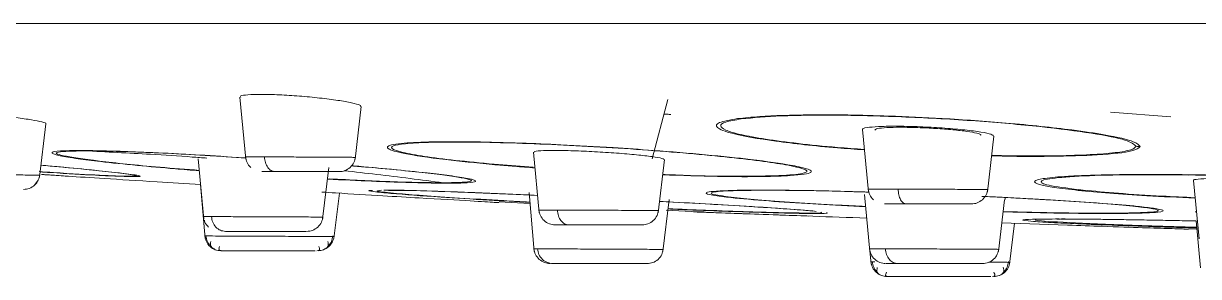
# Model space of a CAD drawing. Extents: x -6207 to -5787, y -4608 to -3937.
# Drawn here: x -6097.78 to -6090.5, y -4093.23 to -4091.66 of the extents above; entities that cross this region are included whole.
import ezdxf

# ---------------------------------------------------------------- set-up
doc = ezdxf.new("R2010")
doc.units = 0
doc.header["$LTSCALE"] = 7
doc.layers.get('0').update_dxf_attribs({"color": 2, "linetype": 'CONTINUOUS'})

msp = doc.modelspace()

# ---------------------------------------------------------------- linework, layer by layer
at = {"color": 8, "linetype": 'Continuous', "lineweight": 15}
for p, q in [((-6083.93456, -4091.66348), (-6105.75692, -4091.66348)), ((-6097.32736, -4092.57462), (-6097.1924, -4092.58928)), ((-6097.31002, -4092.5765), (-6097.17052, -4092.59109)), ((-6094.61866, -4092.55509), (-6094.8595, -4092.53618)), ((-6092.50129, -4093.14093), (-6092.52548, -4093.14081))]:
    msp.add_line(p, q, dxfattribs=at)
at = {"color": 7, "linetype": 'Continuous', "lineweight": 15}
for p, q in [((-6096.43571, -4092.11998), (-6096.39966, -4092.50533)), ((-6093.88093, -4092.5023), (-6093.78452, -4092.13461)), ((-6095.72227, -4092.50533), (-6095.68417, -4092.17894)), ((-6091.04119, -4092.21327), (-6090.66834, -4092.24207)), ((-6097.67753, -4092.61539), (-6097.63809, -4092.28475)), ((-6092.57828, -4092.32134), (-6092.54116, -4092.70675)), ((-6091.80397, -4092.70675), (-6091.7646, -4092.36123)), ((-6096.69409, -4092.50249), (-6096.66046, -4092.87676)), ((-6096.54242, -4092.48829), (-6096.39902, -4092.4978)), ((-6096.48843, -4092.49127), (-6096.39928, -4092.4968)), ((-6094.61609, -4092.46158), (-6094.58125, -4092.83654)), ((-6093.84399, -4092.83654), (-6093.8054, -4092.50769)), ((-6095.92322, -4092.87676), (-6095.88468, -4092.55674)), ((-6097.70791, -4092.66581), (-6097.68502, -4092.63472)), ((-6090.55633, -4092.60313), (-6090.6555, -4092.60141)), ((-6090.52711, -4092.63637), (-6090.49228, -4092.99805)), ((-6096.68091, -4092.66231), (-6096.65169, -4092.99631)), ((-6095.8542, -4092.99631), (-6095.8197, -4092.71533)), ((-6094.64444, -4092.71159), (-6094.61205, -4093.07787)), ((-6093.02668, -4092.69816), (-6093.08348, -4092.69776)), ((-6092.56523, -4092.72348), (-6092.5327, -4093.07787)), ((-6094.82905, -4092.76948), (-6094.63848, -4092.77899)), ((-6093.83572, -4092.76604), (-6093.50897, -4092.78395)), ((-6093.8149, -4093.07787), (-6093.77545, -4092.75405)), ((-6091.73559, -4093.07787), (-6091.6976, -4092.7571)), ((-6091.69529, -4092.75629), (-6091.6918, -4092.74325)), ((-6091.43038, -4092.75703), (-6091.17166, -4092.77377)), ((-6091.41354, -4092.75741), (-6091.16564, -4092.77382)), ((-6093.79484, -4092.82112), (-6093.599, -4092.83089)), ((-6090.5153, -4092.82951), (-6090.51497, -4092.83311)), ((-6091.71447, -4092.89958), (-6091.30727, -4092.91358)), ((-6091.66651, -4093.15629), (-6091.63533, -4092.9023)), ((-6091.50387, -4092.8776), (-6091.40915, -4092.87574)), ((-6090.58504, -4092.93677), (-6090.498, -4092.93866)), ((-6090.51004, -4092.88795), (-6090.48397, -4093.17817)), ((-6092.5327, -4093.07787), (-6092.53269, -4093.07789)), ((-6092.53168, -4093.06993), (-6092.52412, -4093.15629)), ((-6093.91247, -4093.15209), (-6093.89362, -4093.14866))]:
    msp.add_line(p, q, dxfattribs=at)
for centre, radius, start, end in [((-6093.30342, -4091.78128), 0.47467, 264.016578, 266.830029), ((-6090.83475, -4091.8548), 0.57215, 265.194772, 267.759454), ((-6094.87765, -4092.37903), 0.1582, 271.67166, 276.588763), ((-6093.00278, -4092.07427), 0.46942, 265.875161, 268.84498), ((-6097.14164, -4092.1094), 0.48255, 263.96204, 266.568813), ((-6095.47651, -4092.21385), 0.50359, 267.148848, 271.135283), ((-6091.2427, -4092.28365), 0.41428, 270.028556, 274.390999), ((-6093.48844, -4092.63258), 0.15276, 262.276244, 269.638119), ((-6093.40463, -4092.22019), 0.52021, 268.254398, 271.357692), ((-6091.41844, -4092.60171), 0.15578, 265.603312, 271.800961)]:
    msp.add_arc(centre, radius, start, end, dxfattribs=at)
for points, knots in [([(-6095.68943, -4092.17832), (-6095.68814, -4092.17659), (-6095.68418, -4092.17127), (-6095.72328, -4092.15902), (-6095.80022, -4092.14364), (-6095.90916, -4092.12849), (-6096.03476, -4092.11566), (-6096.16314, -4092.10655), (-6096.25302, -4092.10326), (-6096.32966, -4092.10259), (-6096.39119, -4092.10476), (-6096.4339, -4092.11089), (-6096.43151, -4092.11719), (-6096.43063, -4092.1195)], [0, 0, 0, 0, 0.0512954, 0.1580625, 0.2653482, 0.3729161, 0.4803859, 0.5874168, 0.6938539, 0.7269474, 0.8328839, 0.9388188, 1, 1, 1, 1]), ([(-6097.64014, -4092.28451), (-6097.63944, -4092.28428), (-6097.63229, -4092.28191), (-6097.65899, -4092.27371), (-6097.72105, -4092.26106), (-6097.82071, -4092.24678), (-6097.94141, -4092.23307), (-6098.0709, -4092.2213), (-6098.19338, -4092.21307), (-6098.27314, -4092.20991), (-6098.30771, -4092.20973), (-6098.31592, -4092.20969)], [0, 0, 0, 0, 0.014594, 0.1486506, 0.2832456, 0.4183672, 0.5537686, 0.6890754, 0.8239346, 0.9581943, 1, 1, 1, 1]), ([(-6093.80826, -4092.22517), (-6093.79614, -4092.22585), (-6093.77867, -4092.22683), (-6093.76841, -4092.22758), (-6093.76527, -4092.22781)], [0, 0, 0, 0, 0.6935926, 1, 1, 1, 1]), ([(-6093.3529, -4092.25337), (-6093.30947, -4092.2487), (-6093.19543, -4092.23644), (-6092.95502, -4092.22875), (-6092.67162, -4092.22972), (-6092.39467, -4092.23688), (-6092.05801, -4092.25244), (-6091.65556, -4092.2811), (-6091.30912, -4092.31773), (-6091.04265, -4092.35798), (-6090.88421, -4092.39421), (-6090.86536, -4092.41669), (-6090.85712, -4092.42651)], [0, 0, 0, 0, 0.0750294, 0.1970049, 0.2713295, 0.3465135, 0.4396454, 0.5545835, 0.6912446, 0.7789753, 0.9033776, 1, 1, 1, 1]), ([(-6093.32966, -4092.25523), (-6093.25357, -4092.24801), (-6093.10156, -4092.2336), (-6092.73492, -4092.22968), (-6092.31143, -4092.24101), (-6091.87124, -4092.26598), (-6091.46497, -4092.30185), (-6091.14089, -4092.34357), (-6090.92201, -4092.38715), (-6090.89578, -4092.41234), (-6090.88268, -4092.42494)], [0, 0, 0, 0, 0.1252313, 0.2501889, 0.3751042, 0.5000164, 0.6249673, 0.7499841, 0.8750394, 1, 1, 1, 1]), ([(-6091.76639, -4092.36104), (-6091.769, -4092.3574), (-6091.77448, -4092.34976), (-6091.83863, -4092.33641), (-6091.93844, -4092.32318), (-6092.06585, -4092.31182), (-6092.2047, -4092.30373), (-6092.30911, -4092.30082), (-6092.4028, -4092.30016), (-6092.48633, -4092.30191), (-6092.55445, -4092.30877), (-6092.58413, -4092.31566), (-6092.57649, -4092.32049), (-6092.57555, -4092.32108)], [0, 0, 0, 0, 0.0976216, 0.2047281, 0.3120197, 0.4192618, 0.5262354, 0.6328343, 0.6660469, 0.7723277, 0.8785989, 0.9850579, 1, 1, 1, 1]), ([(-6092.50057, -4092.32413), (-6092.49954, -4092.32144), (-6092.49732, -4092.31561), (-6092.44906, -4092.30964), (-6092.38862, -4092.30726), (-6092.31696, -4092.30686), (-6092.23544, -4092.30836), (-6092.12293, -4092.31384), (-6092.01612, -4092.3222), (-6091.92598, -4092.33253), (-6091.86638, -4092.34351), (-6091.83941, -4092.35189), (-6091.84556, -4092.35552), (-6091.84688, -4092.3563)], [0, 0, 0, 0, 0.09062997, 0.19676144, 0.30250346, 0.33555184, 0.44096077, 0.54636244, 0.65198648, 0.75799501, 0.86435796, 0.97087693, 1, 1, 1, 1]), ([(-6094.87303, -4092.53716), (-6094.97356, -4092.52733), (-6095.20176, -4092.50501), (-6095.42827, -4092.47047), (-6095.53592, -4092.43908), (-6095.51895, -4092.41882), (-6095.42859, -4092.40482), (-6095.26936, -4092.39635), (-6095.01043, -4092.39558), (-6094.71846, -4092.40327), (-6094.42628, -4092.41561), (-6094.14801, -4092.43108), (-6093.84077, -4092.45219), (-6093.54287, -4092.47704), (-6093.22643, -4092.50964), (-6093.08962, -4092.53133), (-6093.01224, -4092.5436)], [0, 0, 0, 0, 0.0746146, 0.1693797, 0.2501288, 0.3299982, 0.3749632, 0.4458211, 0.5276977, 0.5943049, 0.6456277, 0.7115585, 0.7624116, 0.8341324, 0.9061827, 1, 1, 1, 1]), ([(-6094.8595, -4092.53618), (-6094.94303, -4092.52815), (-6095.11013, -4092.51209), (-6095.30111, -4092.48693), (-6095.43532, -4092.46263), (-6095.50116, -4092.44052), (-6095.4961, -4092.42191), (-6095.42033, -4092.40803), (-6095.2767, -4092.39975), (-6095.07624, -4092.39741), (-6094.82734, -4092.40129), (-6094.54351, -4092.41143), (-6094.2424, -4092.42667), (-6093.93927, -4092.44621), (-6093.65145, -4092.46897), (-6093.39507, -4092.49361), (-6093.17854, -4092.51883), (-6093.08388, -4092.5346), (-6093.03654, -4092.54248)], [0, 0, 0, 0, 0.0625382, 0.1251022, 0.1876673, 0.2502023, 0.312721, 0.3752027, 0.437696, 0.5001863, 0.5626211, 0.6250862, 0.6875902, 0.7500676, 0.8125308, 0.8749801, 0.9374726, 1, 1, 1, 1]), ([(-6097.4265, -4092.45081), (-6097.42217, -4092.45122), (-6097.41351, -4092.45205), (-6097.40483, -4092.45249), (-6097.40049, -4092.45271)], [0, 0, 0, 0, 0.4999325, 1, 1, 1, 1]), ([(-6096.40109, -4092.49), (-6096.39898, -4092.50204), (-6096.39461, -4092.52701), (-6096.37772, -4092.54598), (-6096.36897, -4092.55581)], [0, 0, 0, 0, 0.4819639, 1, 1, 1, 1]), ([(-6096.28414, -4092.49081), (-6096.28264, -4092.50258), (-6096.27954, -4092.52699), (-6096.26409, -4092.55746), (-6096.24283, -4092.57825), (-6096.2266, -4092.58085), (-6096.21876, -4092.5821)], [0, 0, 0, 0, 0.2411339, 0.4999264, 0.7587824, 1, 1, 1, 1]), ([(-6095.75267, -4092.55581), (-6095.74392, -4092.54598), (-6095.72702, -4092.52701), (-6095.72265, -4092.50204), (-6095.72055, -4092.49)], [0, 0, 0, 0, 0.5180361, 1, 1, 1, 1]), ([(-6093.81075, -4092.50707), (-6093.81016, -4092.50542), (-6093.80859, -4092.50112), (-6093.85753, -4092.49163), (-6093.94632, -4092.48025), (-6094.06702, -4092.46913), (-6094.20352, -4092.4598), (-6094.34083, -4092.45318), (-6094.4354, -4092.4509), (-6094.51512, -4092.45046), (-6094.57714, -4092.45218), (-6094.61692, -4092.45644), (-6094.61198, -4092.46064), (-6094.61052, -4092.46187)], [0, 0, 0, 0, 0.0664056, 0.1733709, 0.2805505, 0.3878382, 0.4950702, 0.6021218, 0.708938, 0.7423557, 0.8489774, 0.9555969, 1, 1, 1, 1]), ([(-6097.66876, -4092.54191), (-6097.63118, -4092.5453), (-6097.50733, -4092.5565), (-6097.3905, -4092.56771), (-6097.33368, -4092.57392), (-6097.32736, -4092.57462)], [0, 0, 0, 0, 0.27912339, 0.9198013, 1, 1, 1, 1]), ([(-6097.66874, -4092.54169), (-6097.58666, -4092.54912), (-6097.43805, -4092.56258), (-6097.34961, -4092.57219), (-6097.31002, -4092.5765)], [0, 0, 0, 0, 0.5523167, 1, 1, 1, 1]), ([(-6096.21876, -4092.5821), (-6096.2405, -4092.5821), (-6096.28415, -4092.5821), (-6096.29524, -4092.5821), (-6096.30081, -4092.5821)], [0, 0, 0, 0, 0.4979218, 1, 1, 1, 1]), ([(-6095.82265, -4092.5821), (-6095.82403, -4092.5821), (-6095.82704, -4092.5821), (-6095.87526, -4092.5821), (-6095.9509, -4092.5821), (-6096.04379, -4092.5821), (-6096.14058, -4092.5821), (-6096.19276, -4092.5821), (-6096.21876, -4092.5821)], [0, 0, 0, 0, 0.1448266, 0.3160878, 0.4873163, 0.6584387, 0.8298191, 1, 1, 1, 1]), ([(-6095.75267, -4092.55581), (-6095.76322, -4092.56367), (-6095.78358, -4092.57885), (-6095.80885, -4092.58103), (-6095.82102, -4092.58208)], [0, 0, 0, 0, 0.51796675, 1, 1, 1, 1]), ([(-6097.70791, -4092.66581), (-6097.69916, -4092.65599), (-6097.68227, -4092.63702), (-6097.6779, -4092.61204), (-6097.67579, -4092.60001)], [0, 0, 0, 0, 0.5180346, 1, 1, 1, 1]), ([(-6097.49904, -4092.61033), (-6097.51929, -4092.60903), (-6097.58952, -4092.6045), (-6097.6482, -4092.60067), (-6097.66004, -4092.5999), (-6097.66608, -4092.59951)], [0, 0, 0, 0, 0.1654704, 0.5741012, 1, 1, 1, 1]), ([(-6097.65571, -4092.60017), (-6097.64874, -4092.60063), (-6097.6308, -4092.60181), (-6097.50556, -4092.6099), (-6097.28056, -4092.6244), (-6096.99381, -4092.6427), (-6096.77129, -4092.65664), (-6096.67973, -4092.66238)], [0, 0, 0, 0, 0.1350514, 0.3472665, 0.5776785, 0.8262104, 1, 1, 1, 1]), ([(-6095.17445, -4092.65103), (-6095.1702, -4092.65157), (-6095.1617, -4092.65264), (-6095.15317, -4092.65336), (-6095.1489, -4092.65372)], [0, 0, 0, 0, 0.5000368, 1, 1, 1, 1]), ([(-6090.68315, -4092.59972), (-6090.62641, -4092.60024), (-6090.54503, -4092.60098), (-6090.43436, -4092.6029), (-6090.32806, -4092.60504), (-6090.19135, -4092.60845), (-6089.95217, -4092.61594), (-6089.7738, -4092.62408), (-6089.64959, -4092.62974)], [0, 0, 0, 0, 0.1738254, 0.2493125, 0.3247746, 0.4821862, 0.6394183, 1, 1, 1, 1]), ([(-6090.60542, -4092.60254), (-6090.57562, -4092.6026), (-6090.41892, -4092.60293), (-6090.08366, -4092.61187), (-6089.80275, -4092.62421), (-6089.66227, -4092.63038)], [0, 0, 0, 0, 0.1050293, 0.5524386, 1, 1, 1, 1]), ([(-6089.6591, -4092.66317), (-6089.66199, -4092.66073), (-6089.66807, -4092.65563), (-6089.73684, -4092.64673), (-6089.84353, -4092.63789), (-6089.97951, -4092.63034), (-6090.12773, -4092.62491), (-6090.2393, -4092.623), (-6090.33959, -4092.62258), (-6090.42909, -4092.62375), (-6090.5018, -4092.62831), (-6090.53346, -4092.63295), (-6090.52535, -4092.63609), (-6090.52447, -4092.63644)], [0, 0, 0, 0, 0.097431, 0.2045231, 0.3116805, 0.4188242, 0.5258815, 0.6328186, 0.6662646, 0.7731124, 0.8799561, 0.9868584, 1, 1, 1, 1]), ([(-6097.70791, -4092.66581), (-6097.71846, -4092.67367), (-6097.73882, -4092.68885), (-6097.76408, -4092.69103), (-6097.77626, -4092.69209)], [0, 0, 0, 0, 0.5179646, 1, 1, 1, 1]), ([(-6095.9275, -4092.70877), (-6095.89925, -4092.71051), (-6095.76502, -4092.71874), (-6095.64473, -4092.72592), (-6095.54975, -4092.73159)], [0, 0, 0, 0, 0.2103958, 1, 1, 1, 1]), ([(-6095.54329, -4092.69731), (-6095.53076, -4092.69685), (-6095.49539, -4092.69556), (-6095.30505, -4092.70056), (-6095.01131, -4092.71046), (-6094.73343, -4092.72277), (-6094.59123, -4092.72906)], [0, 0, 0, 0, 0.1354, 0.3823729, 0.6839388, 1, 1, 1, 1]), ([(-6095.51427, -4092.69793), (-6095.48239, -4092.69782), (-6095.40579, -4092.69755), (-6095.14104, -4092.7058), (-6094.85104, -4092.71691), (-6094.65014, -4092.72618), (-6094.59125, -4092.7289)], [0, 0, 0, 0, 0.2279333, 0.5475668, 0.8673733, 1, 1, 1, 1]), ([(-6093.06641, -4092.69764), (-6093.02007, -4092.69785), (-6092.87557, -4092.69851), (-6092.67442, -4092.70458), (-6092.53777, -4092.7087)], [0, 0, 0, 0, 0.3206873, 1, 1, 1, 1]), ([(-6093.05485, -4092.6979), (-6093.05447, -4092.6979), (-6092.96293, -4092.6979), (-6092.77921, -4092.70133), (-6092.58813, -4092.7075), (-6092.53766, -4092.70913)], [0, 0, 0, 0, 0.0030421, 0.7366828, 1, 1, 1, 1]), ([(-6092.54275, -4092.69001), (-6092.54064, -4092.70205), (-6092.53627, -4092.72702), (-6092.51938, -4092.74599), (-6092.51063, -4092.75581)], [0, 0, 0, 0, 0.4819711, 1, 1, 1, 1]), ([(-6092.35757, -4092.6908), (-6092.35643, -4092.70258), (-6092.35406, -4092.72699), (-6092.3423, -4092.75747), (-6092.3261, -4092.77824), (-6092.31374, -4092.78083), (-6092.30777, -4092.78209)], [0, 0, 0, 0, 0.24127761, 0.50007287, 0.75878626, 1, 1, 1, 1]), ([(-6091.83425, -4092.75581), (-6091.8255, -4092.74599), (-6091.80861, -4092.72702), (-6091.80424, -4092.70205), (-6091.80214, -4092.69001)], [0, 0, 0, 0, 0.5180289, 1, 1, 1, 1]), ([(-6095.54975, -4092.73159), (-6095.47237, -4092.73621), (-6095.2546, -4092.7492), (-6095.00326, -4092.76396), (-6094.85466, -4092.77262), (-6094.83857, -4092.77354), (-6094.83247, -4092.77389)], [0, 0, 0, 0, 0.1905424, 0.5361958, 0.8243256, 1, 1, 1, 1]), ([(-6093.83575, -4092.7663), (-6093.80692, -4092.76779), (-6093.68333, -4092.77417), (-6093.57357, -4092.78049), (-6093.48941, -4092.78533)], [0, 0, 0, 0, 0.2332497, 1, 1, 1, 1]), ([(-6093.50897, -4092.78395), (-6093.41909, -4092.7893), (-6093.23927, -4092.8), (-6093.03954, -4092.8136), (-6092.9188, -4092.82272), (-6092.89262, -4092.82601), (-6092.88754, -4092.82665)], [0, 0, 0, 0, 0.3084718, 0.6171009, 0.925767, 1, 1, 1, 1]), ([(-6093.48941, -4092.78533), (-6093.38629, -4092.79148), (-6093.14907, -4092.80563), (-6092.9319, -4092.82065), (-6092.87879, -4092.82664), (-6092.86437, -4092.82827)], [0, 0, 0, 0, 0.3589915, 0.8258911, 1, 1, 1, 1]), ([(-6092.44075, -4092.78209), (-6092.44126, -4092.78209), (-6092.44227, -4092.78209), (-6092.39295, -4092.78209), (-6092.33609, -4092.78209), (-6092.30777, -4092.78209)], [0, 0, 0, 0, 0.3338493, 0.6682174, 1, 1, 1, 1]), ([(-6092.30777, -4092.78209), (-6092.27529, -4092.78209), (-6092.21005, -4092.78209), (-6092.10063, -4092.78209), (-6092.00428, -4092.78209), (-6091.93052, -4092.78209), (-6091.91331, -4092.78209), (-6091.90478, -4092.78209)], [0, 0, 0, 0, 0.1994577, 0.4006959, 0.6015996, 0.8026154, 1, 1, 1, 1]), ([(-6091.83425, -4092.75581), (-6091.8448, -4092.76368), (-6091.86517, -4092.77885), (-6091.89043, -4092.78104), (-6091.9026, -4092.78209)], [0, 0, 0, 0, 0.5179615, 1, 1, 1, 1]), ([(-6091.83921, -4092.73555), (-6091.83759, -4092.73561), (-6091.69141, -4092.74134), (-6091.56017, -4092.74923), (-6091.43038, -4092.75703)], [0, 0, 0, 0, 0.0110831, 1, 1, 1, 1]), ([(-6091.81994, -4092.73636), (-6091.7787, -4092.73817), (-6091.68385, -4092.74234), (-6091.56294, -4092.74893), (-6091.46955, -4092.75413), (-6091.42605, -4092.75668), (-6091.41354, -4092.75741)], [0, 0, 0, 0, 0.28470271, 0.65474899, 0.90071868, 1, 1, 1, 1]), ([(-6096.52603, -4092.9521), (-6096.53636, -4092.95085), (-6096.55778, -4092.94826), (-6096.58583, -4092.92746), (-6096.6062, -4092.89699), (-6096.6103, -4092.87259), (-6096.61227, -4092.86081)], [0, 0, 0, 0, 0.241218, 0.5000585, 0.7588655, 1, 1, 1, 1]), ([(-6095.9534, -4092.92581), (-6095.94465, -4092.91598), (-6095.92776, -4092.89701), (-6095.92339, -4092.87204), (-6095.92129, -4092.86)], [0, 0, 0, 0, 0.5180317, 1, 1, 1, 1]), ([(-6094.58277, -4092.82), (-6094.58057, -4092.83184), (-6094.57601, -4092.8564), (-6094.55252, -4092.88716), (-6094.52, -4092.90821), (-6094.49511, -4092.91083), (-6094.48311, -4092.9121)], [0, 0, 0, 0, 0.2408314, 0.4995616, 0.7585959, 1, 1, 1, 1]), ([(-6094.46849, -4092.82081), (-6094.46691, -4092.83258), (-6094.46364, -4092.85699), (-6094.44738, -4092.88745), (-6094.42498, -4092.90825), (-6094.40787, -4092.91085), (-6094.39962, -4092.9121)], [0, 0, 0, 0, 0.241134, 0.4999475, 0.7587757, 1, 1, 1, 1]), ([(-6093.87424, -4092.8858), (-6093.86549, -4092.87597), (-6093.8486, -4092.85701), (-6093.84423, -4092.83203), (-6093.84212, -4092.82)], [0, 0, 0, 0, 0.5180317, 1, 1, 1, 1]), ([(-6093.62567, -4092.83127), (-6093.62023, -4092.8315), (-6093.60934, -4092.83197), (-6093.59844, -4092.83195), (-6093.59298, -4092.83194)], [0, 0, 0, 0, 0.4999305, 1, 1, 1, 1]), ([(-6093.59907, -4092.83228), (-6093.60313, -4092.83212), (-6093.61541, -4092.83166), (-6093.4358, -4092.83829), (-6093.168, -4092.84803), (-6092.89005, -4092.85812), (-6092.66608, -4092.86612), (-6092.55176, -4092.87021)], [0, 0, 0, 0, 0.1510952, 0.4573788, 0.6281976, 0.810223, 1, 1, 1, 1]), ([(-6092.9116, -4092.85731), (-6093.00837, -4092.85381), (-6093.24404, -4092.8453), (-6093.49343, -4092.83617), (-6093.56901, -4092.83339), (-6093.60203, -4092.83218)], [0, 0, 0, 0, 0.28172602, 0.68613267, 1, 1, 1, 1]), ([(-6093.56031, -4092.83084), (-6093.56576, -4092.83113), (-6093.57664, -4092.83172), (-6093.58754, -4092.83187), (-6093.59298, -4092.83194)], [0, 0, 0, 0, 0.4998907, 1, 1, 1, 1]), ([(-6091.38199, -4092.8755), (-6091.37185, -4092.87577), (-6091.35156, -4092.8763), (-6091.33131, -4092.87478), (-6091.32119, -4092.87402)], [0, 0, 0, 0, 0.4999906, 1, 1, 1, 1]), ([(-6096.65589, -4092.88287), (-6096.655, -4092.8869), (-6096.65133, -4092.90361), (-6096.63911, -4092.91623), (-6096.62984, -4092.92581)], [0, 0, 0, 0, 0.241046, 1, 1, 1, 1]), ([(-6095.9534, -4092.92581), (-6095.96395, -4092.93367), (-6095.98432, -4092.94885), (-6096.00958, -4092.95103), (-6096.02176, -4092.95208)], [0, 0, 0, 0, 0.5179646, 1, 1, 1, 1]), ([(-6094.39962, -4092.9121), (-6094.42134, -4092.9121), (-6094.46497, -4092.9121), (-6094.48913, -4092.9121), (-6094.48266, -4092.9121), (-6094.48247, -4092.9121)], [0, 0, 0, 0, 0.4902252, 0.9848162, 1, 1, 1, 1]), ([(-6093.94241, -4092.9121), (-6093.94565, -4092.9121), (-6093.95224, -4092.9121), (-6094.01244, -4092.9121), (-6094.1008, -4092.9121), (-6094.20648, -4092.9121), (-6094.31467, -4092.9121), (-6094.37138, -4092.9121), (-6094.39962, -4092.9121)], [0, 0, 0, 0, 0.1626267, 0.3303437, 0.4980293, 0.6656093, 0.8334491, 1, 1, 1, 1]), ([(-6093.87424, -4092.8858), (-6093.88479, -4092.89367), (-6093.90515, -4092.90887), (-6093.93042, -4092.91105), (-6093.94259, -4092.9121)], [0, 0, 0, 0, 0.5180449, 1, 1, 1, 1]), ([(-6091.38199, -4092.8755), (-6091.35068, -4092.87557), (-6091.28762, -4092.8757), (-6091.17734, -4092.87666), (-6091.06222, -4092.87803), (-6090.94408, -4092.87974), (-6090.81775, -4092.88183), (-6090.68396, -4092.88436), (-6090.57883, -4092.88641), (-6090.51686, -4092.8878), (-6090.50287, -4092.88811)], [0, 0, 0, 0, 0.1542427, 0.3105986, 0.4404108, 0.5704896, 0.7023686, 0.832669, 0.9622158, 1, 1, 1, 1]), ([(-6091.30727, -4092.91358), (-6091.234, -4092.91608), (-6091.05753, -4092.9221), (-6090.83561, -4092.92957), (-6090.66877, -4092.93513), (-6090.56524, -4092.93854), (-6090.57903, -4092.93809), (-6090.58506, -4092.93789)], [0, 0, 0, 0, 0.16759, 0.403636, 0.6241407, 0.8356381, 1, 1, 1, 1]), ([(-6090.59006, -4092.93716), (-6090.58462, -4092.93754), (-6090.57376, -4092.93832), (-6090.56287, -4092.93864), (-6090.55743, -4092.9388)], [0, 0, 0, 0, 0.5000939, 1, 1, 1, 1]), ([(-6095.85273, -4092.98429), (-6095.85649, -4092.98429), (-6095.86468, -4092.98429), (-6095.92391, -4092.98414), (-6095.99727, -4092.9838), (-6096.07022, -4092.98343), (-6096.15706, -4092.98299), (-6096.25275, -4092.98255), (-6096.34833, -4092.98211), (-6096.43494, -4092.98167), (-6096.50783, -4092.9813), (-6096.58135, -4092.98096), (-6096.64098, -4092.98077), (-6096.64924, -4092.9808), (-6096.65305, -4092.98081)], [0, 0, 0, 0, 0.0989106, 0.2149863, 0.2797654, 0.3488619, 0.4222702, 0.4999831, 0.5773881, 0.6505587, 0.7194984, 0.7842114, 0.9004641, 1, 1, 1, 1]), ([(-6096.65301, -4092.98081), (-6096.65073, -4092.99258), (-6096.646, -4093.01699), (-6096.62248, -4093.04745), (-6096.59009, -4093.06825), (-6096.56536, -4093.07085), (-6096.55343, -4093.0721)], [0, 0, 0, 0, 0.241142, 0.4999425, 0.7587831, 1, 1, 1, 1]), ([(-6096.64618, -4092.98), (-6096.64393, -4092.99189), (-6096.64048, -4093.01014), (-6096.62758, -4093.03182), (-6096.61865, -4093.04111), (-6096.61414, -4093.0458)], [0, 0, 0, 0, 0.480827, 0.738086, 1, 1, 1, 1]), ([(-6096.61595, -4093.01595), (-6096.61785, -4093.02683), (-6096.62154, -4093.04796), (-6096.59914, -4093.05996), (-6096.58827, -4093.06578)], [0, 0, 0, 0, 0.5146569, 1, 1, 1, 1]), ([(-6096.52603, -4092.9521), (-6096.50494, -4092.9521), (-6096.46257, -4092.9521), (-6096.36354, -4092.9521), (-6096.2559, -4092.9521), (-6096.15263, -4092.9521), (-6096.07238, -4092.9521), (-6096.02526, -4092.9521), (-6096.02549, -4092.9521), (-6096.02559, -4092.9521)], [0, 0, 0, 0, 0.14877539, 0.29886817, 0.44871072, 0.59864162, 0.74860835, 0.89852719, 1, 1, 1, 1]), ([(-6095.95198, -4093.0721), (-6095.94037, -4093.07092), (-6095.9163, -4093.06846), (-6095.88449, -4093.0487), (-6095.8608, -4093.01952), (-6095.85538, -4092.99577), (-6095.85276, -4092.98427)], [0, 0, 0, 0, 0.2403779, 0.4982927, 0.7570939, 1, 1, 1, 1]), ([(-6095.91706, -4093.06578), (-6095.90643, -4093.05982), (-6095.88455, -4093.04753), (-6095.88927, -4093.02588), (-6095.8917, -4093.01474)], [0, 0, 0, 0, 0.4853802, 1, 1, 1, 1]), ([(-6095.8916, -4093.0458), (-6095.88714, -4093.04111), (-6095.87829, -4093.03182), (-6095.86557, -4093.01014), (-6095.86226, -4092.99189), (-6095.8601, -4092.98)], [0, 0, 0, 0, 0.2619535, 0.5192164, 1, 1, 1, 1]), ([(-6096.54745, -4093.0721), (-6096.5545, -4093.07099), (-6096.5693, -4093.06867), (-6096.56473, -4093.05366), (-6096.56234, -4093.0458)], [0, 0, 0, 0, 0.47636815, 1, 1, 1, 1]), ([(-6096.55343, -4093.0721), (-6096.54893, -4093.0721), (-6096.53991, -4093.0721), (-6096.47078, -4093.0721), (-6096.37118, -4093.0721), (-6096.253, -4093.0721), (-6096.13405, -4093.0721), (-6096.03651, -4093.0721), (-6095.97857, -4093.0721), (-6095.97065, -4093.0721), (-6095.96909, -4093.0721)], [0, 0, 0, 0, 0.1370087, 0.2752998, 0.4133512, 0.5514858, 0.6896484, 0.827764, 0.9661313, 1, 1, 1, 1]), ([(-6095.94693, -4093.0458), (-6095.94385, -4093.05366), (-6095.93797, -4093.06867), (-6095.95195, -4093.07099), (-6095.95861, -4093.0721)], [0, 0, 0, 0, 0.52373168, 1, 1, 1, 1]), ([(-6094.61362, -4093.05999), (-6094.61151, -4093.07203), (-6094.60715, -4093.09702), (-6094.59025, -4093.11599), (-6094.5815, -4093.12582)], [0, 0, 0, 0, 0.4821299, 1, 1, 1, 1]), ([(-6094.59178, -4093.0608), (-6094.58962, -4093.07258), (-6094.58515, -4093.097), (-6094.56291, -4093.12747), (-6094.53227, -4093.14824), (-6094.50889, -4093.15084), (-6094.4976, -4093.15209)], [0, 0, 0, 0, 0.2412769, 0.500063, 0.7587945, 1, 1, 1, 1]), ([(-6093.81392, -4093.06416), (-6093.81592, -4093.07463), (-6093.82037, -4093.09788), (-6093.84343, -4093.12749), (-6093.87619, -4093.14847), (-6093.90122, -4093.15091), (-6093.91328, -4093.15209)], [0, 0, 0, 0, 0.2184602, 0.4851429, 0.7518212, 1, 1, 1, 1]), ([(-6092.53431, -4093.05999), (-6092.53211, -4093.07183), (-6092.52755, -4093.09639), (-6092.50406, -4093.12715), (-6092.47155, -4093.1482), (-6092.44666, -4093.15083), (-6092.43465, -4093.15209)], [0, 0, 0, 0, 0.2408385, 0.4995719, 0.7586024, 1, 1, 1, 1]), ([(-6092.43592, -4093.0608), (-6092.4342, -4093.07258), (-6092.43063, -4093.097), (-6092.41289, -4093.12747), (-6092.38845, -4093.14824), (-6092.3698, -4093.15084), (-6092.3608, -4093.15209)], [0, 0, 0, 0, 0.2412721, 0.5000676, 0.7587888, 1, 1, 1, 1]), ([(-6091.83322, -4093.15209), (-6091.82122, -4093.15083), (-6091.79633, -4093.1482), (-6091.76381, -4093.12715), (-6091.74033, -4093.09639), (-6091.73577, -4093.07183), (-6091.73357, -4093.05999)], [0, 0, 0, 0, 0.2413973, 0.5004318, 0.7591618, 1, 1, 1, 1]), ([(-6094.58164, -4093.12563), (-6094.57126, -4093.13345), (-6094.55113, -4093.1486), (-6094.52608, -4093.15095), (-6094.51396, -4093.15209)], [0, 0, 0, 0, 0.5160101, 1, 1, 1, 1]), ([(-6094.49761, -4093.15209), (-6094.48065, -4093.15209), (-6094.44659, -4093.15209), (-6094.34863, -4093.15209), (-6094.23264, -4093.15209), (-6094.11324, -4093.15209), (-6094.00818, -4093.15209), (-6093.93856, -4093.15209), (-6093.90748, -4093.15209), (-6093.91437, -4093.15209), (-6093.91517, -4093.15209)], [0, 0, 0, 0, 0.1391982, 0.2796973, 0.4199568, 0.5602991, 0.7006677, 0.8409927, 0.981571, 1, 1, 1, 1]), ([(-6092.52544, -4093.14081), (-6092.52316, -4093.15259), (-6092.51843, -4093.17699), (-6092.49491, -4093.20746), (-6092.46252, -4093.22826), (-6092.43779, -4093.23085), (-6092.42586, -4093.2321)], [0, 0, 0, 0, 0.241142, 0.4999454, 0.7587804, 1, 1, 1, 1]), ([(-6092.51809, -4093.14), (-6092.51584, -4093.15189), (-6092.51238, -4093.17014), (-6092.49947, -4093.19182), (-6092.49053, -4093.20112), (-6092.48602, -4093.20581)], [0, 0, 0, 0, 0.4808244, 0.7380795, 1, 1, 1, 1]), ([(-6092.3608, -4093.15209), (-6092.38397, -4093.15209), (-6092.42699, -4093.15209), (-6092.43019, -4093.15209), (-6092.43166, -4093.15209)], [0, 0, 0, 0, 0.5386254, 1, 1, 1, 1]), ([(-6091.83624, -4093.15209), (-6091.83533, -4093.15209), (-6091.82845, -4093.15209), (-6091.86051, -4093.15209), (-6091.93071, -4093.15209), (-6092.03648, -4093.15209), (-6092.15531, -4093.15209), (-6092.27336, -4093.15209), (-6092.33173, -4093.15209), (-6092.3608, -4093.15209)], [0, 0, 0, 0, 0.02492593, 0.18760562, 0.35032691, 0.51303475, 0.67563136, 0.83848869, 1, 1, 1, 1]), ([(-6091.76429, -4093.2321), (-6091.75268, -4093.23092), (-6091.72862, -4093.22846), (-6091.69681, -4093.2087), (-6091.67312, -4093.17952), (-6091.6677, -4093.15577), (-6091.66507, -4093.14427)], [0, 0, 0, 0, 0.2403762, 0.4982902, 0.757092, 1, 1, 1, 1]), ([(-6091.70449, -4093.20581), (-6091.70003, -4093.20112), (-6091.69119, -4093.19182), (-6091.67847, -4093.17015), (-6091.67515, -4093.15189), (-6091.673, -4093.14)], [0, 0, 0, 0, 0.2619489, 0.5192166, 1, 1, 1, 1]), ([(-6092.48628, -4093.17596), (-6092.48881, -4093.18684), (-6092.49373, -4093.208), (-6092.4715, -4093.21997), (-6092.4607, -4093.22579)], [0, 0, 0, 0, 0.5139884, 1, 1, 1, 1]), ([(-6092.41937, -4093.23208), (-6092.42595, -4093.23099), (-6092.43971, -4093.22872), (-6092.43332, -4093.21367), (-6092.42998, -4093.20581)], [0, 0, 0, 0, 0.4778092, 1, 1, 1, 1]), ([(-6092.42586, -4093.2321), (-6092.42092, -4093.2321), (-6092.411, -4093.2321), (-6092.33496, -4093.2321), (-6092.22539, -4093.2321), (-6092.09538, -4093.2321), (-6091.96453, -4093.2321), (-6091.85724, -4093.2321), (-6091.79352, -4093.2321), (-6091.78481, -4093.2321), (-6091.7831, -4093.2321)], [0, 0, 0, 0, 0.1369817, 0.2752805, 0.4133422, 0.5514845, 0.6896539, 0.8277732, 0.9661457, 1, 1, 1, 1]), ([(-6091.76435, -4093.20581), (-6091.76027, -4093.21367), (-6091.75246, -4093.22872), (-6091.76535, -4093.23099), (-6091.77151, -4093.23208)], [0, 0, 0, 0, 0.5222586, 1, 1, 1, 1]), ([(-6091.72937, -4093.22579), (-6091.71885, -4093.21983), (-6091.69721, -4093.20757), (-6091.70323, -4093.18589), (-6091.70633, -4093.17474)], [0, 0, 0, 0, 0.4860669, 1, 1, 1, 1])]:
    msp.add_open_spline(points, degree=3, knots=knots, dxfattribs=at)
at = {"color": 8, "linetype": 'Continuous', "lineweight": 15}
for points, knots in [([(-6092.56619, -4092.44685), (-6092.62227, -4092.44282), (-6092.82924, -4092.42795), (-6093.1369, -4092.39348), (-6093.3916, -4092.3489), (-6093.49194, -4092.30912), (-6093.48361, -4092.27662), (-6093.39689, -4092.26119), (-6093.3529, -4092.25337)], [0, 0, 0, 0, 0.0783733, 0.2892419, 0.5055103, 0.6814057, 0.838377, 1, 1, 1, 1]), ([(-6092.56643, -4092.44434), (-6092.62277, -4092.44026), (-6092.77099, -4092.42953), (-6092.98183, -4092.40769), (-6093.1866, -4092.3808), (-6093.34028, -4092.35239), (-6093.43601, -4092.32413), (-6093.46631, -4092.29751), (-6093.43847, -4092.27345), (-6093.36593, -4092.2613), (-6093.32966, -4092.25523)], [0, 0, 0, 0, 0.0805663, 0.2119487, 0.3433906, 0.4748355, 0.6062228, 0.7375315, 0.8687715, 1, 1, 1, 1]), ([(-6090.85712, -4092.42651), (-6090.86817, -4092.43603), (-6090.89339, -4092.45776), (-6091.09093, -4092.47912), (-6091.39711, -4092.4883), (-6091.63936, -4092.48828), (-6091.77234, -4092.48453), (-6091.77863, -4092.48435)], [0, 0, 0, 0, 0.222566, 0.508127, 0.7522512, 0.9882786, 1, 1, 1, 1]), ([(-6090.88268, -4092.42494), (-6090.88932, -4092.43252), (-6090.90262, -4092.4477), (-6091.00437, -4092.46507), (-6091.15849, -4092.47769), (-6091.36569, -4092.48434), (-6091.57686, -4092.4857), (-6091.72363, -4092.48251), (-6091.77828, -4092.48132)], [0, 0, 0, 0, 0.1788188, 0.3576556, 0.536498, 0.7152227, 0.8939613, 1, 1, 1, 1]), ([(-6096.68746, -4092.57624), (-6096.73759, -4092.57235), (-6096.87513, -4092.56169), (-6097.08769, -4092.54233), (-6097.29187, -4092.52099), (-6097.45269, -4092.50069), (-6097.57924, -4092.47989), (-6097.61687, -4092.46322), (-6097.56278, -4092.45265), (-6097.47177, -4092.45142), (-6097.4265, -4092.45081)], [0, 0, 0, 0, 0.067108, 0.1841156, 0.3181493, 0.4249751, 0.5484477, 0.7335902, 0.8674951, 1, 1, 1, 1]), ([(-6096.68543, -4092.57395), (-6096.76914, -4092.56754), (-6097.01504, -4092.5487), (-6097.33135, -4092.51535), (-6097.56098, -4092.48156), (-6097.60005, -4092.45766), (-6097.467, -4092.45436), (-6097.40049, -4092.45271)], [0, 0, 0, 0, 0.1143024, 0.33574089, 0.55719577, 0.77863732, 1, 1, 1, 1]), ([(-6097.4265, -4092.45081), (-6097.35629, -4092.45163), (-6097.23872, -4092.45302), (-6096.99779, -4092.46252), (-6096.76138, -4092.47367), (-6096.57659, -4092.48558), (-6096.48843, -4092.49127)], [0, 0, 0, 0, 0.3139339, 0.5256964, 0.7737055, 1, 1, 1, 1]), ([(-6097.40049, -4092.45271), (-6097.29863, -4092.45452), (-6097.09486, -4092.45814), (-6096.76105, -4092.47359), (-6096.56814, -4092.48656), (-6096.54242, -4092.48829)], [0, 0, 0, 0, 0.4641763, 0.9285683, 1, 1, 1, 1]), ([(-6097.40049, -4092.45271), (-6097.26333, -4092.45947), (-6097.0401, -4092.47047), (-6096.78691, -4092.48718), (-6096.67062, -4092.4959), (-6096.6402, -4092.49818)], [0, 0, 0, 0, 0.5406012, 0.8798449, 1, 1, 1, 1]), ([(-6096.28416, -4092.49081), (-6096.30868, -4092.49081), (-6096.36182, -4092.49081), (-6096.39708, -4092.49098), (-6096.3994, -4092.49121), (-6096.40016, -4092.49129)], [0, 0, 0, 0, 0.3666688, 0.7944134, 1, 1, 1, 1]), ([(-6095.72168, -4092.49379), (-6095.72143, -4092.49378), (-6095.71906, -4092.49371), (-6095.72938, -4092.49339), (-6095.75565, -4092.49301), (-6095.80499, -4092.49251), (-6095.87288, -4092.49208), (-6095.96479, -4092.4916), (-6096.07134, -4092.49124), (-6096.18915, -4092.49088), (-6096.25232, -4092.49084), (-6096.28416, -4092.49081)], [0, 0, 0, 0, 0.010947, 0.1059252, 0.2068549, 0.3137249, 0.4414023, 0.548453, 0.7032365, 0.8503915, 1, 1, 1, 1]), ([(-6097.1924, -4092.58928), (-6097.14798, -4092.59507), (-6097.05923, -4092.60664), (-6097.08657, -4092.6122), (-6097.23669, -4092.60783), (-6097.44448, -4092.59736), (-6097.62104, -4092.5857), (-6097.68058, -4092.58177)], [0, 0, 0, 0, 0.2221983, 0.443936, 0.6656885, 0.8872765, 1, 1, 1, 1]), ([(-6095.78924, -4092.57655), (-6095.72223, -4092.58389), (-6095.51695, -4092.6064), (-6095.31229, -4092.63307), (-6095.17444, -4092.65103)], [0, 0, 0, 0, 0.32642437, 1, 1, 1, 1]), ([(-6095.74576, -4092.54644), (-6095.71179, -4092.54913), (-6095.51763, -4092.5645), (-6095.24576, -4092.59332), (-6095.01364, -4092.62504), (-6094.97506, -4092.64662), (-6095.10799, -4092.64956), (-6095.17445, -4092.65103)], [0, 0, 0, 0, 0.05033308, 0.28774531, 0.52518386, 0.76262151, 1, 1, 1, 1]), ([(-6095.74484, -4092.5452), (-6095.74031, -4092.54556), (-6095.64968, -4092.55286), (-6095.48359, -4092.56836), (-6095.28222, -4092.58875), (-6095.12364, -4092.60787), (-6094.99692, -4092.62716), (-6094.9584, -4092.64254), (-6095.01212, -4092.65206), (-6095.1036, -4092.65317), (-6095.1489, -4092.65372)], [0, 0, 0, 0, 0.0065848, 0.1315827, 0.2718831, 0.3832486, 0.516064, 0.7135938, 0.8581482, 1, 1, 1, 1]), ([(-6094.60706, -4092.55879), (-6094.6501, -4092.55556), (-6094.72948, -4092.54961), (-6094.81649, -4092.54222), (-6094.86138, -4092.5382), (-6094.87303, -4092.53716)], [0, 0, 0, 0, 0.467203, 0.8617379, 1, 1, 1, 1]), ([(-6093.03654, -4092.54248), (-6092.99214, -4092.55242), (-6092.90343, -4092.57228), (-6092.93116, -4092.59425), (-6093.07696, -4092.60812), (-6093.33752, -4092.61165), (-6093.59951, -4092.60847), (-6093.77429, -4092.60124), (-6093.81727, -4092.59946)], [0, 0, 0, 0, 0.1881534, 0.37594563, 0.56368022, 0.75122692, 0.93881687, 1, 1, 1, 1]), ([(-6093.01224, -4092.5436), (-6092.97444, -4092.55172), (-6092.90004, -4092.56772), (-6092.88352, -4092.5906), (-6092.98227, -4092.60632), (-6093.19771, -4092.61351), (-6093.46118, -4092.61357), (-6093.6996, -4092.60537), (-6093.81712, -4092.60132)], [0, 0, 0, 0, 0.149287, 0.293826, 0.5171206, 0.6600542, 0.8324293, 1, 1, 1, 1]), ([(-6097.67804, -4092.60389), (-6097.67741, -4092.60388), (-6097.67341, -4092.60378), (-6097.68495, -4092.60365), (-6097.70778, -4092.6033), (-6097.75116, -4092.60299), (-6097.81027, -4092.60253), (-6097.88088, -4092.60212), (-6097.97251, -4092.60173), (-6098.08337, -4092.60134), (-6098.20306, -4092.6009), (-6098.25999, -4092.60085), (-6098.28851, -4092.60082)], [0, 0, 0, 0, 0.0147562, 0.0928138, 0.1799904, 0.2756566, 0.3717383, 0.4677963, 0.5615296, 0.707118, 0.8532666, 1, 1, 1, 1]), ([(-6097.17052, -4092.59109), (-6097.12876, -4092.59646), (-6097.05674, -4092.60572), (-6097.04516, -4092.61355), (-6097.13365, -4092.61331), (-6097.34102, -4092.60369), (-6097.51486, -4092.59418), (-6097.65427, -4092.58459), (-6097.67585, -4092.5831)], [0, 0, 0, 0, 0.19733464, 0.34027686, 0.59838565, 0.75567463, 0.96219416, 1, 1, 1, 1]), ([(-6095.1489, -4092.65372), (-6095.21522, -4092.65308), (-6095.32914, -4092.65197), (-6095.56799, -4092.64347), (-6095.74759, -4092.63632), (-6095.87002, -4092.62919), (-6095.89324, -4092.62783)], [0, 0, 0, 0, 0.3595156, 0.6175634, 0.9274765, 1, 1, 1, 1]), ([(-6095.17444, -4092.65103), (-6095.27453, -4092.64981), (-6095.458, -4092.64757), (-6095.7486, -4092.63328), (-6095.88067, -4092.62678)], [0, 0, 0, 0, 0.545505, 1, 1, 1, 1]), ([(-6091.24249, -4092.69793), (-6091.29541, -4092.69187), (-6091.39424, -4092.68057), (-6091.46662, -4092.6665), (-6091.5003, -4092.65597), (-6091.51318, -4092.64806), (-6091.51185, -4092.63742), (-6091.47735, -4092.62722), (-6091.4053, -4092.61809), (-6091.34525, -4092.6133), (-6091.29412, -4092.61017), (-6091.25923, -4092.60832), (-6091.20613, -4092.60598), (-6091.12438, -4092.60312), (-6090.99965, -4092.60049), (-6090.85103, -4092.59903), (-6090.73751, -4092.5995), (-6090.68315, -4092.59972)], [0, 0, 0, 0, 0.1176909, 0.2197809, 0.2750884, 0.3304083, 0.3845479, 0.5088945, 0.5767986, 0.6452353, 0.6705979, 0.6958725, 0.7210921, 0.7789598, 0.847929, 0.9271856, 1, 1, 1, 1]), ([(-6091.21098, -4092.69671), (-6091.28508, -4092.68779), (-6091.43321, -4092.66997), (-6091.4915, -4092.64409), (-6091.42626, -4092.62253), (-6091.22146, -4092.60758), (-6090.9415, -4092.59991), (-6090.70698, -4092.60174), (-6090.60542, -4092.60254)], [0, 0, 0, 0, 0.1735869, 0.3469968, 0.520367, 0.6938641, 0.8674142, 1, 1, 1, 1]), ([(-6095.50156, -4092.71681), (-6095.54015, -4092.71292), (-6095.61406, -4092.70547), (-6095.65154, -4092.69915), (-6095.61812, -4092.69869), (-6095.61327, -4092.69862)], [0, 0, 0, 0, 0.48306892, 0.92509935, 1, 1, 1, 1]), ([(-6095.46653, -4092.71733), (-6095.51622, -4092.71239), (-6095.61548, -4092.70252), (-6095.57795, -4092.6993), (-6095.55921, -4092.69769)], [0, 0, 0, 0, 0.5005776, 1, 1, 1, 1]), ([(-6094.63906, -4092.77238), (-6094.72457, -4092.76775), (-6094.92694, -4092.7568), (-6095.25155, -4092.73665), (-6095.40817, -4092.72422), (-6095.50156, -4092.71681)], [0, 0, 0, 0, 0.2280757, 0.5397668, 1, 1, 1, 1]), ([(-6094.63921, -4092.77069), (-6094.69389, -4092.76774), (-6094.85193, -4092.75923), (-6095.08091, -4092.7454), (-6095.31454, -4092.72994), (-6095.41585, -4092.72154), (-6095.46653, -4092.71733)], [0, 0, 0, 0, 0.1497899, 0.4330066, 0.7164046, 1, 1, 1, 1]), ([(-6093.42047, -4092.74015), (-6093.46118, -4092.73469), (-6093.54046, -4092.72406), (-6093.56087, -4092.70876), (-6093.45437, -4092.69925), (-6093.2696, -4092.69535), (-6093.12493, -4092.69698), (-6093.06641, -4092.69764)], [0, 0, 0, 0, 0.1987081, 0.3869938, 0.6844948, 0.8723724, 1, 1, 1, 1]), ([(-6093.3923, -4092.74025), (-6093.44017, -4092.73354), (-6093.53579, -4092.72014), (-6093.50433, -4092.70573), (-6093.35203, -4092.69717), (-6093.15374, -4092.69766), (-6093.05485, -4092.6979)], [0, 0, 0, 0, 0.2507614, 0.5009836, 0.7511413, 1, 1, 1, 1]), ([(-6092.35758, -4092.6908), (-6092.38933, -4092.6908), (-6092.45813, -4092.69079), (-6092.51434, -4092.69097), (-6092.53999, -4092.69129), (-6092.54073, -4092.69149), (-6092.54106, -4092.69158)], [0, 0, 0, 0, 0.2991226, 0.6480748, 0.8421861, 1, 1, 1, 1]), ([(-6091.80399, -4092.69352), (-6091.80352, -4092.69348), (-6091.80087, -4092.6933), (-6091.81495, -4092.69298), (-6091.85025, -4092.69255), (-6091.91006, -4092.69208), (-6092.0018, -4092.69155), (-6092.11684, -4092.69123), (-6092.24781, -4092.69087), (-6092.32053, -4092.69082), (-6092.35758, -4092.6908)], [0, 0, 0, 0, 0.0235987, 0.1338259, 0.2505324, 0.3846262, 0.503117, 0.6922967, 0.8432437, 1, 1, 1, 1]), ([(-6090.51655, -4092.74602), (-6090.61908, -4092.7414), (-6090.81417, -4092.73261), (-6091.05631, -4092.71555), (-6091.17985, -4092.70386), (-6091.24249, -4092.69793)], [0, 0, 0, 0, 0.3531828, 0.672051, 1, 1, 1, 1]), ([(-6090.5168, -4092.74346), (-6090.58627, -4092.74025), (-6090.75911, -4092.73226), (-6091.00191, -4092.71625), (-6091.14127, -4092.70323), (-6091.21098, -4092.69671)], [0, 0, 0, 0, 0.2514153, 0.6255072, 1, 1, 1, 1]), ([(-6092.55828, -4092.79923), (-6092.58321, -4092.79812), (-6092.71397, -4092.79231), (-6092.93472, -4092.77939), (-6093.22289, -4092.76022), (-6093.35078, -4092.74723), (-6093.42047, -4092.74015)], [0, 0, 0, 0, 0.0642392, 0.3368998, 0.6386659, 1, 1, 1, 1]), ([(-6092.55844, -4092.79749), (-6092.61479, -4092.79477), (-6092.77496, -4092.78705), (-6093.00598, -4092.773), (-6093.24002, -4092.75616), (-6093.34153, -4092.74555), (-6093.3923, -4092.74025)], [0, 0, 0, 0, 0.1531598, 0.4353117, 0.7175868, 1, 1, 1, 1]), ([(-6091.16564, -4092.77382), (-6091.14054, -4092.77545), (-6091.01597, -4092.78356), (-6090.88503, -4092.7957), (-6090.75945, -4092.81019), (-6090.70134, -4092.82299), (-6090.73081, -4092.83498), (-6090.89416, -4092.84168), (-6091.16064, -4092.8419), (-6091.42709, -4092.83879), (-6091.62756, -4092.83298), (-6091.70631, -4092.8307)], [0, 0, 0, 0, 0.03235607, 0.1606038, 0.25178507, 0.36088297, 0.4972668, 0.66371828, 0.7897445, 0.91739555, 1, 1, 1, 1]), ([(-6091.17166, -4092.77377), (-6091.09872, -4092.77929), (-6090.95283, -4092.79035), (-6090.81207, -4092.80545), (-6090.74041, -4092.81855), (-6090.7465, -4092.8289), (-6090.82813, -4092.83603), (-6090.98242, -4092.83964), (-6091.19858, -4092.83954), (-6091.44404, -4092.83633), (-6091.62643, -4092.83163), (-6091.70618, -4092.82958)], [0, 0, 0, 0, 0.1139602, 0.227955, 0.3419021, 0.4558627, 0.5697929, 0.6837413, 0.7976785, 0.9115387, 1, 1, 1, 1]), ([(-6096.6123, -4092.86081), (-6096.62994, -4092.86079), (-6096.6594, -4092.86076), (-6096.65686, -4092.8609), (-6096.65584, -4092.86096)], [0, 0, 0, 0, 0.5987337, 1, 1, 1, 1]), ([(-6095.92738, -4092.86399), (-6095.92598, -4092.86394), (-6095.92286, -4092.86384), (-6095.94519, -4092.8636), (-6095.98184, -4092.86329), (-6096.03812, -4092.86283), (-6096.10847, -4092.86243), (-6096.18618, -4092.86206), (-6096.28425, -4092.86183), (-6096.40134, -4092.86144), (-6096.52836, -4092.8609), (-6096.58403, -4092.86084), (-6096.6123, -4092.86081)], [0, 0, 0, 0, 0.0620713, 0.139227, 0.2256503, 0.3151618, 0.4046444, 0.4941029, 0.5744546, 0.7119195, 0.8537611, 1, 1, 1, 1]), ([(-6094.46851, -4092.82081), (-6094.49375, -4092.8208), (-6094.54846, -4092.8208), (-6094.58108, -4092.82097), (-6094.58094, -4092.82116), (-6094.5809, -4092.82121)], [0, 0, 0, 0, 0.3879807, 0.8408632, 1, 1, 1, 1]), ([(-6093.84426, -4092.82388), (-6093.84379, -4092.82385), (-6093.84194, -4092.82373), (-6093.85613, -4092.82343), (-6093.88896, -4092.82299), (-6093.94619, -4092.82251), (-6094.02272, -4092.82207), (-6094.12407, -4092.82158), (-6094.24047, -4092.82127), (-6094.368, -4092.82087), (-6094.43498, -4092.82083), (-6094.46851, -4092.82081)], [0, 0, 0, 0, 0.0313124, 0.124313, 0.2231177, 0.3277108, 0.4527799, 0.5563285, 0.7066263, 0.8531071, 1, 1, 1, 1]), ([(-6092.80068, -4092.83487), (-6092.79542, -4092.83746), (-6092.78745, -4092.84137), (-6092.89013, -4092.84234), (-6093.07213, -4092.83915), (-6093.36297, -4092.82998), (-6093.60888, -4092.82081), (-6093.7427, -4092.81508), (-6093.78268, -4092.81337)], [0, 0, 0, 0, 0.2235778, 0.3383992, 0.5708203, 0.7880077, 0.9366612, 1, 1, 1, 1]), ([(-6092.83467, -4092.8329), (-6092.83136, -4092.83476), (-6092.82475, -4092.83848), (-6092.91083, -4092.83946), (-6093.06365, -4092.83697), (-6093.27957, -4092.83091), (-6093.52327, -4092.82247), (-6093.70402, -4092.81501), (-6093.78248, -4092.81177)], [0, 0, 0, 0, 0.1734502, 0.3468188, 0.5202499, 0.6937097, 0.8670415, 1, 1, 1, 1]), ([(-6090.50618, -4092.931), (-6090.57433, -4092.92912), (-6090.74028, -4092.92453), (-6090.98263, -4092.91596), (-6091.21499, -4092.90687), (-6091.40219, -4092.898), (-6091.5547, -4092.88875), (-6091.60532, -4092.88116), (-6091.5443, -4092.87637), (-6091.43553, -4092.87579), (-6091.38199, -4092.8755)], [0, 0, 0, 0, 0.0753107, 0.1833645, 0.3139979, 0.420679, 0.5410035, 0.7270872, 0.8656635, 1, 1, 1, 1]), ([(-6090.50658, -4092.92652), (-6090.60188, -4092.92366), (-6090.88254, -4092.91524), (-6091.23926, -4092.90156), (-6091.5178, -4092.88634), (-6091.50851, -4092.88051), (-6091.50387, -4092.8776)], [0, 0, 0, 0, 0.1462477, 0.4307019, 0.7154179, 1, 1, 1, 1]), ([(-6094.59181, -4093.0608), (-6094.60569, -4093.06081), (-6094.62036, -4093.06082), (-6094.61273, -4093.06082), (-6094.61232, -4093.06082)], [0, 0, 0, 0, 0.9462671, 1, 1, 1, 1]), ([(-6093.81391, -4093.06416), (-6093.81641, -4093.06414), (-6093.82263, -4093.06408), (-6093.88066, -4093.06379), (-6093.96634, -4093.06328), (-6094.0616, -4093.0627), (-6094.16591, -4093.06221), (-6094.26346, -4093.06177), (-6094.34482, -4093.06148), (-6094.43835, -4093.06107), (-6094.53368, -4093.06084), (-6094.57305, -4093.06081), (-6094.59181, -4093.0608)], [0, 0, 0, 0, 0.0947382, 0.2351046, 0.3216797, 0.4189138, 0.5267742, 0.6047923, 0.678277, 0.7487766, 0.8802698, 1, 1, 1, 1]), ([(-6092.43595, -4093.0608), (-6092.46003, -4093.0608), (-6092.51224, -4093.06081), (-6092.53738, -4093.06089), (-6092.53337, -4093.06107), (-6092.533, -4093.06109)], [0, 0, 0, 0, 0.4372015, 0.9478406, 1, 1, 1, 1]), ([(-6091.73606, -4093.0638), (-6091.74024, -4093.06366), (-6091.74721, -4093.06343), (-6091.80979, -4093.06292), (-6091.88975, -4093.06244), (-6091.97722, -4093.06197), (-6092.07389, -4093.0617), (-6092.19171, -4093.06121), (-6092.33263, -4093.06088), (-6092.40206, -4093.06083), (-6092.43595, -4093.0608)], [0, 0, 0, 0, 0.1509343, 0.2515043, 0.3944676, 0.4986177, 0.5550393, 0.7073771, 0.8571611, 1, 1, 1, 1]), ([(-6091.66504, -4093.14427), (-6091.67037, -4093.14424), (-6091.68108, -4093.14419), (-6091.73363, -4093.14394), (-6091.78348, -4093.14376), (-6091.79486, -4093.14372)], [0, 0, 0, 0, 0.4332838, 0.8706207, 1, 1, 1, 1])]:
    msp.add_open_spline(points, degree=3, knots=knots, dxfattribs=at)

doc.saveas('drawing.dxf')
